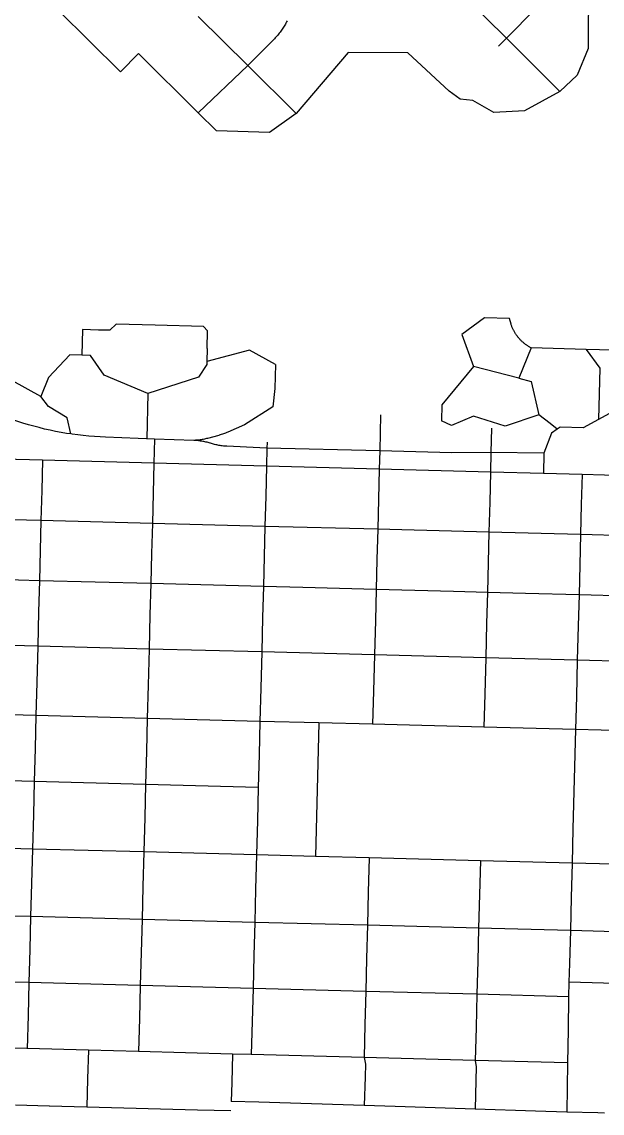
# Model space of a CAD drawing. Header units: inches. Extents: x 486459 to 494398, y 5455945 to 5462335.
# Drawn here: x 490418 to 491317, y 5456032 to 5457721 of the extents above; entities that cross this region are included whole.
import ezdxf

# ---------------------------------------------------------------- set-up
doc = ezdxf.new("R2010")
doc.units = ezdxf.units.IN
doc.header["$MEASUREMENT"] = 0
for name, color, linetype in [('Arterial', 10, 'Continuous'), ('Other', 10, 'Continuous'), ('Private', 10, 'Continuous'), ('Residential', 10, 'Continuous'), ('Secondary', 10, 'Continuous')]:
    doc.layers.add(name, color=color, linetype=linetype)

msp = doc.modelspace()

# ---------------------------------------------------------------- linework, layer by layer
at = {"layer": 'Arterial', "color": 1, "lineweight": -3, "ltscale": 2}
for p, q in [((490797.3, 5457033.5, 7), (490796.1, 5456986.9, 13.7)), ((490796.1, 5456986.9, 13.7), (490794.9, 5456940.3, 21.5)), ((490794.9, 5456940.3, 21.5), (490793.7, 5456893.7, 30.6)), ((490793.7, 5456893.7, 30.6), (490792.5, 5456847.1, 35.1)), ((490792.5, 5456847.1, 35.1), (490791.2, 5456799, 39.1)), ((490791.2, 5456799, 39.1), (490789.9, 5456745.8, 41.8)), ((490443, 5456754.9, 47.4), (490270.6, 5456759.4, 46.6)), ((490615.4, 5456750.4, 45), (490443, 5456754.9, 47.4)), ((490789.9, 5456745.8, 41.8), (490615.4, 5456750.4, 45)), ((490789.9, 5456745.8, 41.8), (490788.4, 5456689.6, 45.5)), ((490964.4, 5456741.2, 36.4), (490789.9, 5456745.8, 41.8)), ((491136.7, 5456736.8, 32), (490964.4, 5456741.2, 36.4)), ((491278.6, 5456733, 29.2), (491136.7, 5456736.8, 32)), ((491450.9, 5456728.5, 25.8), (491278.6, 5456733, 29.2)), ((490788.4, 5456689.6, 45.5), (490787.1, 5456638.4, 48.2)), ((490787.1, 5456638.4, 48.2), (490785.8, 5456587.3, 49.7)), ((490785.8, 5456587.3, 49.7), (490784.4, 5456536.1, 51)), ((490784.4, 5456536.1, 51), (490783.1, 5456484.9, 51.2)), ((490783.1, 5456484.9, 51.2), (490781.7, 5456431.6, 51.5)), ((490781.7, 5456431.6, 51.5), (490780.3, 5456378.4, 51.5)), ((490780.3, 5456378.4, 51.5), (490779, 5456327.1, 51.5)), ((490779, 5456327.1, 51.5), (490777.7, 5456276, 51.7)), ((490777.7, 5456276, 51.7), (490776.4, 5456224.8, 52)), ((490776.4, 5456224.8, 52), (490775, 5456173.7, 52.2)), ((490775, 5456173.7, 52.2), (490773.7, 5456122.5, 52.5)), ((490744.6, 5456123.3, 53), (490743.3, 5456079.3, 53.9)), ((490773.7, 5456122.5, 52.5), (490744.6, 5456123.3, 53)), ((490743.3, 5456079.3, 53.9), (490742.5, 5456050, 54.4))]:
    msp.add_line(p, q, dxfattribs=at)
at = {"layer": 'Other', "color": 10}
msp.add_line((491168.7, 5457696, 4.9), (491156.3, 5457683.5, 4.5), dxfattribs=at)
msp.add_polyline3d([(491284.6, 5457813.1, 4), (491295.8, 5457783.2, 3.4), (491295.4, 5457679.9, 3.2), (491278.2, 5457639.1, 2.3), (491251.5, 5457613.5, 3.1)], dxfattribs=at)
at = {"layer": 'Private', "color": 80, "lineweight": -3, "true_color": 0x54ff00}
msp.add_line((490768.2, 5457653.7, 5.6), (490691.5, 5457580.4, 0.2), dxfattribs=at)
at = {"layer": 'Residential', "color": 7, "lineweight": -3}
for p, q in [((491168.7, 5457696, 4.9), (491083.1, 5457780.8, 5.7)), ((490768.2, 5457653.7, 5.6), (490691.3, 5457729.9, 7.6)), ((491251.5, 5457613.5, 3.1), (491168.7, 5457696, 4.9)), ((490843, 5457579.4, 3.5), (490768.2, 5457653.7, 5.6)), ((490705.3, 5457215.8, 4.3), (490704.7, 5457195.7, 4.6)), ((491207.3, 5457216.6, 3), (491187.8, 5457169.6, 5.4)), ((491292.2, 5457214.3, 2.8), (491207.3, 5457216.6, 3)), ((491292.2, 5457214.3, 2.8), (491313.5, 5457185, 3.8)), ((491187.8, 5457169.6, 5.4), (491118, 5457187.7, 5.7)), ((491313.5, 5457185, 3.8), (491311.4, 5457105.9, 6)), ((490613.7, 5457146.2, 5.8), (490611.8, 5457075.9, 7.5)), ((490973.9, 5457113, 7.4), (490972.5, 5457057.2, 6.3)), ((491145.8, 5457092.4, 9.1), (491144.8, 5457054.8, 8)), ((490623.8, 5457075.5, 7.3), (490622.9, 5457038.1, 9.4)), ((490684.8, 5457073.3, 7), (490623.8, 5457075.5, 7.3)), ((490798, 5457061.6, 5.7), (490797.3, 5457033.5, 7)), ((490798.2, 5457070.5, 5.4), (490798, 5457061.6, 5.7)), ((490972.5, 5457057.2, 6.3), (490798, 5457061.6, 5.7)), ((490450.5, 5457042.6, 12.4), (490449.3, 5456996, 19.7)), ((490972.5, 5457057.2, 6.3), (490971.9, 5457028.9, 6.9)), ((491144.8, 5457054.8, 8), (491144, 5457024.4, 8.3)), ((491226.9, 5457053.6, 7.8), (491144.8, 5457054.8, 8)), ((491226.9, 5457053.6, 7.8), (491226.1, 5457022.3, 8.6)), ((490622.9, 5457038.1, 9.4), (490621.7, 5456991.5, 13.3)), ((490971.9, 5457028.9, 6.9), (490969.4, 5456935.7, 16.4)), ((491144, 5457024.4, 8.3), (491142.9, 5456977.8, 11.5)), ((491286, 5457020.7, 8.8), (491284.8, 5456974.1, 12.2)), ((490449.3, 5456996, 19.7), (490448, 5456949.4, 28.8)), ((490621.7, 5456991.5, 13.3), (490620.5, 5456944.8, 27)), ((491142.9, 5456977.8, 11.5), (491141.8, 5456931.2, 14.1)), ((491284.8, 5456974.1, 12.2), (491283.6, 5456927.5, 14.5)), ((490448, 5456949.4, 28.8), (490275.6, 5456953.9, 29.1)), ((490448, 5456949.4, 28.8), (490446.8, 5456902.8, 34.2)), ((490620.5, 5456944.8, 27), (490448, 5456949.4, 28.8)), ((490620.5, 5456944.8, 27), (490619.3, 5456898.2, 32.7)), ((490794.9, 5456940.3, 21.5), (490620.5, 5456944.8, 27)), ((490969.4, 5456935.7, 16.4), (490794.9, 5456940.3, 21.5)), ((490969.4, 5456935.7, 16.4), (490968.2, 5456889.1, 22.7)), ((491006.9, 5456934.7, 15.5), (490969.4, 5456935.7, 16.4)), ((491141.8, 5456931.2, 14.1), (491006.9, 5456934.7, 15.5)), ((491141.8, 5456931.2, 14.1), (491140.5, 5456884.6, 18.9)), ((491283.6, 5456927.5, 14.5), (491141.8, 5456931.2, 14.1)), ((491283.6, 5456927.5, 14.5), (491282.4, 5456880.9, 18)), ((491456, 5456922.9, 13.9), (491283.6, 5456927.5, 14.5)), ((490446.8, 5456902.8, 34.2), (490445.6, 5456856.2, 39.9)), ((490619.3, 5456898.2, 32.7), (490618.1, 5456851.6, 38.2)), ((490968.2, 5456889.1, 22.7), (490967, 5456842.5, 28.4)), ((491140.5, 5456884.6, 18.9), (491139.3, 5456838, 23.5)), ((491282.4, 5456880.9, 18), (491281.2, 5456834.3, 22.3)), ((490445.6, 5456856.2, 39.9), (490341.2, 5456858.9, 40.2)), ((490445.6, 5456856.2, 39.9), (490444.3, 5456808, 44.1)), ((490618.1, 5456851.6, 38.2), (490445.6, 5456856.2, 39.9)), ((490618.1, 5456851.6, 38.2), (490616.8, 5456803.5, 41.7)), ((490792.5, 5456847.1, 35.1), (490618.1, 5456851.6, 38.2)), ((490853.4, 5456845.5, 31.1), (490792.5, 5456847.1, 35.1)), ((490967, 5456842.5, 28.4), (490853.4, 5456845.5, 31.1)), ((490967, 5456842.5, 28.4), (490965.8, 5456794.4, 33.1)), ((491086.6, 5456839.4, 24.6), (490967, 5456842.5, 28.4)), ((491139.3, 5456838, 23.5), (491086.6, 5456839.4, 24.6)), ((491139.3, 5456838, 23.5), (491138.1, 5456789.9, 28)), ((491198.1, 5456836.4, 23.3), (491139.3, 5456838, 23.5)), ((491281.2, 5456834.3, 22.3), (491198.1, 5456836.4, 23.3)), ((491281.2, 5456834.3, 22.3), (491280, 5456786.3, 25.6)), ((491379.6, 5456831.7, 21), (491281.2, 5456834.3, 22.3)), ((490444.3, 5456808, 44.1), (490443, 5456754.9, 47.4)), ((490616.8, 5456803.5, 41.7), (490615.4, 5456750.4, 45)), ((490965.8, 5456794.4, 33.1), (490964.4, 5456741.2, 36.4)), ((491138.1, 5456789.9, 28), (491136.7, 5456736.8, 32)), ((491280, 5456786.3, 25.6), (491278.6, 5456733, 29.2)), ((490443, 5456754.9, 47.4), (490441.5, 5456698.7, 49.9)), ((490615.4, 5456750.4, 45), (490614, 5456694.2, 46.9)), ((490964.4, 5456741.2, 36.4), (490962.9, 5456685, 39.5)), ((491136.7, 5456736.8, 32), (491135.3, 5456680.5, 35.1)), ((491278.6, 5456733, 29.2), (491277.1, 5456676.8, 32.3)), ((490441.5, 5456698.7, 49.9), (490440.2, 5456647.5, 51.3)), ((490614, 5456694.2, 46.9), (490612.6, 5456643, 49)), ((490962.9, 5456685, 39.5), (490961.6, 5456633.8, 42.1)), ((491135.3, 5456680.5, 35.1), (491134, 5456629.3, 38.5)), ((491277.1, 5456676.8, 32.3), (491275.9, 5456625.6, 36.2)), ((490440.2, 5456647.5, 51.3), (490267.8, 5456652, 48.3)), ((490440.2, 5456647.5, 51.3), (490438.8, 5456596.4, 51.7)), ((490612.6, 5456643, 49), (490440.2, 5456647.5, 51.3)), ((490612.6, 5456643, 49), (490611.3, 5456591.8, 49.8)), ((490787.1, 5456638.4, 48.2), (490612.6, 5456643, 49)), ((490878.5, 5456636, 44.9), (490787.1, 5456638.4, 48.2)), ((490878.5, 5456636, 44.9), (490873, 5456429.3, 49.2)), ((490961.6, 5456633.8, 42.1), (490878.5, 5456636, 44.9)), ((491134, 5456629.3, 38.5), (490961.6, 5456633.8, 42.1)), ((491275.9, 5456625.6, 36.2), (491134, 5456629.3, 38.5)), ((491275.9, 5456625.6, 36.2), (491271.9, 5456472.1, 43.3)), ((491448.3, 5456621.1, 33), (491275.9, 5456625.6, 36.2)), ((490438.8, 5456596.4, 51.7), (490437.5, 5456545.2, 52.4)), ((490611.3, 5456591.8, 49.8), (490610, 5456540.7, 50.1)), ((490437.5, 5456545.2, 52.4), (490265.2, 5456549.7, 49.6)), ((490437.5, 5456545.2, 52.4), (490436.2, 5456494, 53)), ((490610, 5456540.7, 50.1), (490437.5, 5456545.2, 52.4)), ((490610, 5456540.7, 50.1), (490608.6, 5456489.5, 51.2)), ((490784.4, 5456536.1, 51), (490610, 5456540.7, 50.1)), ((490436.2, 5456494, 53), (490434.8, 5456440.7, 53.2)), ((490608.6, 5456489.5, 51.2), (490607.2, 5456436.2, 52.6)), ((491271.9, 5456472.1, 43.3), (491270.5, 5456418.9, 45.8)), ((490434.8, 5456440.7, 53.2), (490433.4, 5456387.4, 53.7)), ((490607.2, 5456436.2, 52.6), (490605.8, 5456382.9, 53.4)), ((490956.2, 5456427.1, 47.1), (490954.9, 5456373.8, 48)), ((491128.5, 5456422.6, 46.2), (491125.8, 5456318.1, 48.4)), ((491270.5, 5456418.9, 45.8), (491269.1, 5456365.6, 47.3)), ((490433.4, 5456387.4, 53.7), (490432, 5456336.2, 54.3)), ((490605.8, 5456382.9, 53.4), (490604.5, 5456331.7, 53.9)), ((490954.9, 5456373.8, 48), (490953.5, 5456322.6, 48.6)), ((491269.1, 5456365.6, 47.3), (491267.8, 5456314.5, 48.9)), ((490432, 5456336.2, 54.3), (490259.7, 5456340.7, 53.5)), ((490432, 5456336.2, 54.3), (490430.7, 5456285, 55.5)), ((490604.5, 5456331.7, 53.9), (490432, 5456336.2, 54.3)), ((490604.5, 5456331.7, 53.9), (490603.1, 5456280.5, 54.3)), ((490779, 5456327.1, 51.5), (490604.5, 5456331.7, 53.9)), ((490953.5, 5456322.6, 48.6), (490779, 5456327.1, 51.5)), ((490953.5, 5456322.6, 48.6), (490952.2, 5456271.4, 49.2)), ((491125.8, 5456318.1, 48.4), (490953.5, 5456322.6, 48.6)), ((491125.8, 5456318.1, 48.4), (491124.4, 5456266.9, 48.9)), ((491267.8, 5456314.5, 48.9), (491125.8, 5456318.1, 48.4)), ((491267.8, 5456314.5, 48.9), (491266.4, 5456263.3, 50)), ((491440.2, 5456310, 47.2), (491267.8, 5456314.5, 48.9)), ((490430.7, 5456285, 55.5), (490429.4, 5456233.9, 56.8)), ((490603.1, 5456280.5, 54.3), (490601.8, 5456229.4, 54.8)), ((490952.2, 5456271.4, 49.2), (490950.9, 5456220.3, 50.1)), ((491124.4, 5456266.9, 48.9), (491123.1, 5456215.8, 49.2)), ((491266.4, 5456263.3, 50), (491265.6, 5456234.4, 50.7)), ((490429.4, 5456233.9, 56.8), (490257, 5456238.4, 57.4)), ((490429.4, 5456233.9, 56.8), (490428.1, 5456182.8, 59.1)), ((490601.8, 5456229.4, 54.8), (490429.4, 5456233.9, 56.8)), ((491265.6, 5456234.4, 50.7), (491265, 5456212.1, 51.2)), ((491438.1, 5456230, 49.4), (491265.6, 5456234.4, 50.7)), ((490601.8, 5456229.4, 54.8), (490600.5, 5456178.2, 55.6)), ((490776.4, 5456224.8, 52), (490601.8, 5456229.4, 54.8)), ((490950.9, 5456220.3, 50.1), (490776.4, 5456224.8, 52)), ((490950.9, 5456220.3, 50.1), (490949.6, 5456169.1, 50.3)), ((491123.1, 5456215.8, 49.2), (490950.9, 5456220.3, 50.1)), ((491123.1, 5456215.8, 49.2), (491121.8, 5456164.6, 49.6)), ((491265, 5456212.1, 51.2), (491123.1, 5456215.8, 49.2)), ((491265, 5456212.1, 51.2), (491264.2, 5456160.9, 51.6)), ((490428.1, 5456182.8, 59.1), (490426.7, 5456131.6, 60.7)), ((490600.5, 5456178.2, 55.6), (490599.1, 5456127.1, 56.3)), ((490949.6, 5456169.1, 50.3), (490948.4, 5456117.9, 50.7)), ((491121.8, 5456164.6, 49.6), (491120.5, 5456113.4, 50.1)), ((491264.2, 5456160.9, 51.6), (491263.2, 5456109.7, 52.1)), ((490426.7, 5456131.7, 60.7), (490254.4, 5456136.2, 65.6)), ((490521.4, 5456129.2, 57.7), (490426.7, 5456131.7, 60.7)), ((490521.4, 5456129.2, 57.7), (490520.1, 5456085.1, 57.9)), ((490599.1, 5456127.1, 56.3), (490521.4, 5456129.2, 57.7)), ((490744.6, 5456123.3, 53), (490599.1, 5456127.1, 56.3)), ((490948.4, 5456117.9, 50.7), (490773.7, 5456122.5, 52.5)), ((491120.5, 5456113.4, 50.1), (490948.4, 5456117.9, 50.7)), ((491263.2, 5456109.7, 52.1), (491120.5, 5456113.4, 50.1)), ((491263.2, 5456109.7, 52.1), (491262.3, 5456033.5, 53.4)), ((490520.1, 5456085.1, 57.9), (490518.8, 5456041.1, 59.7)), ((490949.9, 5456088, 51), (490948.7, 5456043.4, 51.3)), ((491121.5, 5456082.4, 50), (491120.4, 5456038, 49.8)), ((490461.3, 5456042.6, 63.3), (490460.8, 5456042.6, 63.3))]:
    msp.add_line(p, q, dxfattribs=at)
for points in [[(491284.6, 5457813.1, 4), (491271.6, 5457800.1, 4), (491214.2, 5457741.9, 4.3), (491168.7, 5457696, 4.9)], [(490691.5, 5457580.4, 0.2), (490599.1, 5457672.2, 3.1), (490571, 5457643.8, 4), (490475.1, 5457739, 3.3)], [(490829.1, 5457723, 7.9), (490828.3, 5457721.3, 7.9), (490827.4, 5457719.6, 7.9), (490826.5, 5457718, 7.5), (490825.5, 5457716.3, 7.5), (490824.6, 5457714.7, 7.5), (490823.6, 5457713.1, 7.5), (490822.5, 5457711.5, 7.5), (490821.5, 5457709.9, 7.5), (490820.4, 5457708.4, 7.3), (490819.3, 5457706.8, 6.9), (490818.2, 5457705.3, 6.9), (490817, 5457703.8, 6.9), (490815.8, 5457702.3, 6.9), (490814.6, 5457700.9, 6.9), (490813.4, 5457699.4, 6.9), (490812.1, 5457698, 6.9), (490810.8, 5457696.6, 6.9), (490809.5, 5457695.3, 6.9), (490809, 5457694.8, 6.3), (490768.2, 5457653.6, 5.6)], [(491251.5, 5457613.5, 3.1), (491196.7, 5457583.6, 3.2), (491149.5, 5457581, 2.6), (491116.6, 5457599.5, 3.2), (491097.1, 5457601.5, 3), (491080.1, 5457613.9, 2.9), (491016.3, 5457673.5, 0.1), (490923.7, 5457673.7, 0.2), (490843, 5457579.4, 3.5)], [(490843, 5457579.4, 3.5), (490802.1, 5457550.2, 0.6), (490719.7, 5457552.5, 0.5), (490691.5, 5457580.4, 0.2)], [(491134.6, 5457263.3, 5), (491099.5, 5457237.3, 6.2), (491118, 5457187.7, 5.7)], [(491207.3, 5457216.6, 3), (491206.8, 5457216.9, 3.1), (491205.8, 5457217.4, 3.1), (491204.8, 5457217.9, 3.1), (491203.9, 5457218.5, 3.1), (491202.9, 5457219, 3.1), (491202, 5457219.6, 3.1), (491201.1, 5457220.2, 3.1), (491200.2, 5457220.8, 3.1), (491199.3, 5457221.4, 3.1), (491198.4, 5457222, 3.1), (491197.5, 5457222.7, 3.1), (491196.7, 5457223.4, 3.1), (491195.8, 5457224, 3.1), (491195, 5457224.7, 3.1), (491194.2, 5457225.5, 3.1), (491193.4, 5457226.2, 3.1), (491192.6, 5457226.9, 3.1), (491191.8, 5457227.7, 3.1), (491191, 5457228.4, 3.1), (491190.2, 5457229.2, 3.1), (491189.5, 5457230, 3.1), (491188.8, 5457230.8, 3.1), (491188, 5457231.7, 3.1), (491187.3, 5457232.5, 3.1), (491186.6, 5457233.3, 3.1), (491186, 5457234.2, 3.1), (491185.3, 5457235.1, 3.1), (491184.7, 5457235.9, 3.2), (491184, 5457236.8, 3.2), (491183.4, 5457237.7, 3.2), (491182.8, 5457238.6, 3.2), (491182.2, 5457239.6, 3.2), (491181.7, 5457240.5, 3.2), (491181.1, 5457241.4, 3.2), (491180.6, 5457242.4, 3.2), (491180.1, 5457243.4, 3.2), (491179.6, 5457244.3, 3.2), (491179.1, 5457245.3, 3.2), (491178.6, 5457246.3, 3.2), (491178.2, 5457247.3, 3.1), (491177.8, 5457248.3, 3.1), (491177.3, 5457249.3, 3.1), (491177, 5457250.3, 3.1), (491176.6, 5457251.3, 3.1), (491176.2, 5457252.4, 3.1), (491175.9, 5457253.4, 3.1), (491173.6, 5457262.3, 2.8), (491134.6, 5457263.3, 5)], [(490537.1, 5457244.3, 2.9), (490512.1, 5457245, 2.9), (490511, 5457205.2, 3.3)], [(490705.3, 5457215.8, 0), (490706, 5457243.2, 3.9), (490699.6, 5457249.9, 3.7), (490624.7, 5457251.9, 3.2), (490624.7, 5457251.9, 3.2), (490564.5, 5457253.5, 2.8), (490554.5, 5457243.9, 2.8), (490537.1, 5457244.3, 2.9)], [(491362.7, 5457240.5, 2.9), (491362.5, 5457233.8, 3), (491333.6, 5457213.3, 2.7), (491292.2, 5457214.3, 2.8)], [(490811.2, 5457190.9, 5.2), (490771.1, 5457213, 5), (490704.7, 5457195.7, 4.6)], [(490511, 5457205.2, 3.3), (490492.9, 5457205.7, 2.7), (490459.6, 5457170.6, 3.1), (490447.5, 5457141.4, 5.2)], [(490613.7, 5457146.2, 5.8), (490545.7, 5457174.6, 3.8), (490524.9, 5457204.9, 3.3), (490511, 5457205.2, 3.3)], [(490704.7, 5457195.7, 4.6), (490704.6, 5457191, 4.6), (490691.7, 5457171.5, 5.1), (490613.7, 5457146.2, 5.8)], [(490811.2, 5457190.9, 5.2), (490810.3, 5457153.8, 5.5), (490806.8, 5457125.4, 5.5)], [(491118, 5457187.7, 5.7), (491068.9, 5457128.3, 6.5), (491068.2, 5457103.5, 6.8)], [(490447.5, 5457141.4, 5.2), (490403.8, 5457165.4, 3.1)], [(491187.8, 5457169.6, 5.4), (491207.3, 5457164.4, 5.7), (491218.9, 5457113.2, 6.7)], [(491423.6, 5457146.1, 6), (491423.4, 5457146, 6), (491422.3, 5457145.5, 5.9), (491421.2, 5457145, 5.9), (491420, 5457144.6, 5.9), (491418.9, 5457144.2, 5.9), (491417.7, 5457143.8, 5.9), (491416.6, 5457143.4, 5.9), (491415.5, 5457143.1, 5.9), (491378.2, 5457133.8, 5.7), (491355.4, 5457127.8, 5.5), (491338.6, 5457120.9, 5.6), (491311.4, 5457105.9, 6)], [(490494.4, 5457083.3, 8.4), (490488.5, 5457108.2, 8.4), (490459.7, 5457126.1, 6.6), (490447.5, 5457141.4, 5.2)], [(490494.4, 5457083.3, 8.4), (490487.7, 5457084.3, 8.5), (490479.1, 5457085.8, 8.8), (490470.6, 5457087.4, 9.6), (490462.1, 5457089.1, 10.6), (490453.6, 5457091, 11.4), (490445.2, 5457093.1, 11.6), (490436.8, 5457095.3, 11.6), (490428.4, 5457097.6, 12.4), (490420.1, 5457100.1, 12.5), (490411.9, 5457102.8, 12.5), (490403.6, 5457105.6, 13.4), (490395.5, 5457108.5, 13.7), (490391.2, 5457110.1, 13.7)], [(490806.8, 5457125.4, 5.5), (490763.3, 5457097.4, 5.7), (490737.2, 5457086.1, 6.1), (490735.6, 5457085.4, 6.1), (490733.9, 5457084.7, 6.1), (490732.3, 5457084.1, 6.3), (490730.6, 5457083.5, 6.3), (490728.9, 5457082.9, 6.3), (490727.2, 5457082.3, 6.3), (490725.5, 5457081.8, 6.3), (490723.8, 5457081.3, 6.3), (490723.2, 5457081.1, 6.3), (490705.9, 5457076.5, 6.5), (490704.4, 5457076.1, 6.5), (490702.7, 5457075.7, 6.5), (490701.1, 5457075.3, 6.5), (490699.4, 5457075, 6.5), (490697.7, 5457074.7, 6.5), (490696, 5457074.4, 6.5), (490694.3, 5457074.2, 6.5), (490692.6, 5457073.9, 6.5), (490690.9, 5457073.7, 6.5), (490689.2, 5457073.6, 6.5), (490687.5, 5457073.5, 6.5), (490685.7, 5457073.4, 6.5), (490684.8, 5457073.3, 7)], [(491218.9, 5457113.2, 6.7), (491166.8, 5457095.3, 7.3), (491118, 5457110.7, 7.1), (491083.7, 5457096.5, 7.4), (491068.2, 5457103.5, 6.8)], [(491247.4, 5457090.6, 7.3), (491236.3, 5457099.4, 7.2), (491218.9, 5457113.2, 6.7)], [(491311.4, 5457105.9, 6), (491287.7, 5457092.8, 6.3), (491251.8, 5457093.7, 7), (491247.4, 5457090.6, 7.3)], [(490623.8, 5457075.5, 7.3), (490548.1, 5457078.3, 7.7), (490539.4, 5457078.7, 7.9), (490530.8, 5457079.2, 7.9), (490522.1, 5457079.9, 8.1), (490513.5, 5457080.8, 8.3), (490504.9, 5457081.8, 8.4), (490496.3, 5457083, 8.4), (490494.4, 5457083.3, 8.4)], [(491247.4, 5457090.6, 7.3), (491238.7, 5457084.5, 7.3), (491226.9, 5457053.6, 7.8)], [(490798, 5457061.6, 5.7), (490786.9, 5457061.9, 5.4), (490735.6, 5457064.3, 5.8), (490733.8, 5457064.4, 5.8), (490732.1, 5457064.5, 5.9), (490730.4, 5457064.7, 5.9), (490728.7, 5457064.9, 5.9), (490727, 5457065.1, 5.9), (490725.3, 5457065.3, 5.9), (490723.6, 5457065.6, 5.9), (490721.9, 5457065.9, 5.9), (490720.2, 5457066.3, 6.2), (490718.6, 5457066.6, 6.2), (490716.9, 5457067, 6.2), (490715.2, 5457067.5, 6.2), (490713.6, 5457067.9, 6.2), (490711.9, 5457068.4, 6.2), (490710.3, 5457068.9, 6.2), (490709.8, 5457069.1, 6.2), (490708.5, 5457069.5, 6.7), (490706.8, 5457069.9, 6.7), (490705.2, 5457070.4, 6.7), (490703.5, 5457070.8, 6.7), (490701.8, 5457071.2, 6.7), (490700.1, 5457071.5, 6.7), (490698.5, 5457071.8, 6.7), (490696.8, 5457072.1, 6.5), (490695.1, 5457072.4, 6.5), (490693.4, 5457072.6, 6.5), (490691.7, 5457072.8, 6.5), (490689.9, 5457073, 6.5), (490688.2, 5457073.1, 6.5), (490686.5, 5457073.2, 6.5), (490684.8, 5457073.3, 7)], [(491144.8, 5457054.8, 8), (491084.1, 5457054.3, 6.9), (490972.5, 5457057.2, 6.3)], [(490948.4, 5456117.9, 50.7), (490950.4, 5456107.8, 51), (490949.9, 5456088, 51)], [(491120.5, 5456113.4, 50.1), (491122, 5456103.3, 50.1), (491121.5, 5456082.4, 50)]]:
    msp.add_polyline3d(points, dxfattribs=at)
at = {"layer": 'Secondary', "color": 1, "lineweight": -3}
for p, q in [((490450.5, 5457042.6, 12.4), (490389.5, 5457044.2, 13.5)), ((490622.9, 5457038.1, 9.4), (490450.5, 5457042.6, 12.4)), ((490797.3, 5457033.5, 7), (490622.9, 5457038.1, 9.4)), ((490971.9, 5457028.9, 6.9), (490797.3, 5457033.5, 7)), ((491144, 5457024.4, 8.3), (490971.9, 5457028.9, 6.9)), ((491226.1, 5457022.3, 8.6), (491144, 5457024.4, 8.3)), ((491286, 5457020.7, 8.8), (491226.1, 5457022.3, 8.6)), ((491458.5, 5457015.9, 9.2), (491286, 5457020.7, 8.8)), ((490434.8, 5456440.7, 53.2), (490262.4, 5456445.2, 51.9)), ((490607.2, 5456436.2, 52.6), (490434.8, 5456440.7, 53.2)), ((490781.7, 5456431.6, 51.5), (490607.2, 5456436.2, 52.6)), ((490873, 5456429.3, 49.2), (490781.7, 5456431.6, 51.5)), ((490956.2, 5456427.1, 47.1), (490873, 5456429.3, 49.2)), ((491128.5, 5456422.6, 46.2), (490956.2, 5456427.1, 47.1)), ((491270.5, 5456418.9, 45.8), (491128.5, 5456422.6, 46.2)), ((491442.9, 5456414.4, 43.7), (491270.5, 5456418.9, 45.8)), ((490785.6, 5456048.6, 53.1), (490742.5, 5456050, 54.4)), ((490948.7, 5456043.4, 51.3), (490785.6, 5456048.6, 53.1)), ((490460.8, 5456042.6, 63.3), (490408.4, 5456044, 67.6)), ((490518.8, 5456041.1, 59.7), (490460.8, 5456042.6, 63.3)), ((490690.3, 5456036.6, 55.8), (490518.8, 5456041.1, 59.7)), ((490742, 5456035.2, 54.8), (490690.3, 5456036.6, 55.8)), ((490996.7, 5456041.9, 50.8), (490948.7, 5456043.4, 51.3)), ((491120.4, 5456038, 49.8), (490996.7, 5456041.9, 50.8)), ((491213.8, 5456035, 52.2), (491120.4, 5456038, 49.8)), ((491262.3, 5456033.5, 53.4), (491213.8, 5456035, 52.2)), ((491310.6, 5456032.1, 53.9), (491262.3, 5456033.5, 53.4)), ((491320.7, 5456031.8, 53.9), (491310.6, 5456032.1, 53.9))]:
    msp.add_line(p, q, dxfattribs=at)

doc.saveas('drawing.dxf')
